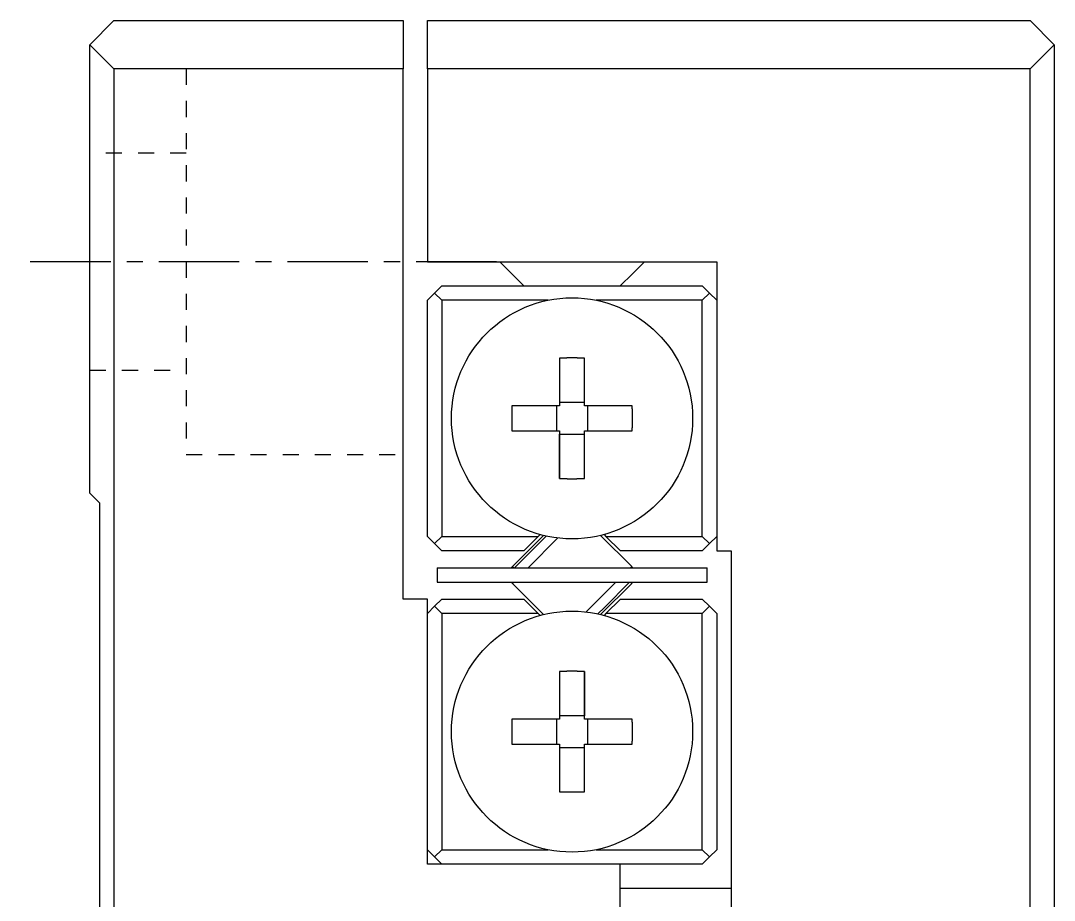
# Model space of a CAD drawing. Extents: x 565 to 917, y 86 to 335.
# Drawn here: x 569.46 to 585.53, y 298.81 to 312.49 of the extents above; entities that cross this region are included whole.
import ezdxf

# ---------------------------------------------------------------- set-up
doc = ezdxf.new("R2010")
doc.units = 0
doc.linetypes.add('CENTER', pattern=[2, 1.25, -0.25, 0.25, -0.25])
doc.linetypes.add('DOT', pattern=[0.5, 0.25, -0.25])
doc.layers.get('0').update_dxf_attribs({"linetype": 'CONTINUOUS'})

msp = doc.modelspace()

# ---------------------------------------------------------------- linework, layer by layer
at = {"color": 7, "linetype": 'CONTINUOUS'}
for p, q in [((570.5321229282356, 312.1195322948938), (570.9071229282356, 312.4945322948938)), ((570.9071229282356, 312.4945322948938), (575.4071229282356, 312.4945322948938)), ((575.4071229282356, 312.4945322948938), (575.4071229282356, 311.7445322948938)), ((575.7821229282353, 312.4945322948938), (585.1571229282353, 312.4945322948938)), ((575.7821229282353, 311.7445322948938), (575.7821229282353, 312.4945322948938)), ((585.5321229282353, 312.1195322948938), (585.1571229282353, 312.4945322948938)), ((570.9071229282356, 311.7445322948938), (570.5321229282356, 312.1195322948938)), ((570.5321229282356, 305.1445322948936), (570.5321229282356, 312.1195322948938)), ((585.1571229282353, 311.7445322948938), (585.5321229282353, 312.1195322948938)), ((585.5321229282353, 312.1195322948938), (585.5321229282353, 267.8695322948938)), ((570.9071229282356, 311.7445322948938), (570.9071229282356, 268.2445322948938)), ((575.4071229282356, 311.7445322948938), (570.9071229282356, 311.7445322948938)), ((575.4071229282356, 303.4945322948938), (575.4071229282356, 311.7445322948938)), ((585.1571229282353, 311.7445322948938), (575.7821229282353, 311.7445322948938)), ((575.7821229282353, 311.7445322948938), (575.7821229282353, 308.7445322948938)), ((585.1571229282353, 268.2445322948938), (585.1571229282353, 311.7445322948938)), ((575.7821229282353, 308.7445322948938), (580.2821229282356, 308.7445322948938)), ((576.9071229282356, 308.7445322948938), (577.0946229282356, 308.5570322948938)), ((578.9696229282355, 308.5570322948938), (579.1571229282356, 308.7445322948938)), ((580.2821229282356, 308.7445322948938), (580.2821229282356, 304.2445322948938)), ((577.0946229282356, 308.5570322948938), (577.2821229282356, 308.3695322948938)), ((578.7821229282354, 308.3695322948938), (578.9696229282355, 308.5570322948938)), ((576.0071229282356, 308.3695322948938), (575.8946229282355, 308.2570322948938)), ((576.0071229282356, 308.3695322948938), (580.0571229282353, 308.3695322948938)), ((580.1696229282356, 308.2570322948938), (580.0571229282353, 308.3695322948938)), ((575.7821229282353, 308.1445322948936), (575.8946229282355, 308.2570322948938)), ((575.8946229282355, 308.2570322948938), (576.0071229282356, 308.1445322948936)), ((580.0571229282353, 308.1445322948936), (580.1696229282356, 308.2570322948938)), ((580.1696229282356, 308.2570322948938), (580.2821229282356, 308.1445322948936)), ((575.7821229282353, 304.4695322948936), (575.7821229282353, 308.1445322948936)), ((576.0071229282356, 308.1445322948936), (576.0071229282356, 304.4695322948936)), ((577.6590029282356, 308.1445322948936), (576.0071229282356, 308.1445322948936)), ((580.0571229282353, 308.1445322948936), (578.4052429282355, 308.1445322948936)), ((580.0571229282353, 304.4695322948936), (580.0571229282353, 308.1445322948936)), ((577.8371229282354, 307.2432072948938), (577.8371229282354, 306.5513532948936)), ((577.8371229282354, 307.2432072948938), (577.8371229282354, 306.5020322948938)), ((578.2271229282356, 306.5020322948938), (578.2271229282356, 307.2432072948938)), ((578.2271229282356, 306.5513532948936), (577.8371229282354, 306.5513532948936)), ((577.8371229282354, 306.5513532948936), (577.8371229282354, 306.5020322948938)), ((577.8371229282354, 306.5020322948938), (577.0959479282355, 306.5020322948938)), ((577.7878019282354, 306.5020322948938), (577.7878019282354, 306.1120322948938)), ((578.9682979282356, 306.5020322948938), (578.2271229282356, 306.5020322948938)), ((578.2764439282356, 306.1120322948938), (578.2764439282356, 306.5020322948938)), ((577.0959479282355, 306.1120322948938), (577.8371229282354, 306.1120322948938)), ((577.8371229282354, 306.1120322948938), (577.8371229282354, 306.0627112948937)), ((577.8371229282354, 306.1120322948938), (577.8371229282354, 305.3708572948938)), ((578.2271229282356, 306.1120322948938), (578.9682979282356, 306.1120322948938)), ((578.2271229282356, 305.3708572948938), (578.2271229282356, 306.1120322948938)), ((577.8371229282354, 306.0627112948937), (578.2271229282356, 306.0627112948937)), ((577.8371229282354, 305.3708572948938), (577.8371229282354, 306.0627112948937)), ((570.5321229282356, 305.1445322948936), (570.6821229282353, 304.9945322948938)), ((570.6821229282353, 304.9945322948938), (570.6821229282353, 274.9945322948938)), ((575.8946229282355, 304.3570322948938), (575.7821229282353, 304.4695322948936)), ((576.0071229282356, 304.4695322948936), (575.8946229282355, 304.3570322948938)), ((576.0071229282356, 304.4695322948936), (577.5051719282357, 304.4695322948936)), ((577.5874539282356, 304.4855232948938), (577.1040449282357, 304.0021152948936)), ((577.1369959282353, 303.9820322948938), (577.6305119282356, 304.4755482948936)), ((577.2801719282356, 304.2445322948938), (577.5051719282357, 304.4695322948936)), ((577.5051719282357, 304.4695322948936), (577.5348229282355, 304.4991832948937)), ((578.9602009282356, 304.0021152948936), (578.4767919282353, 304.4855232948938)), ((578.5294229282356, 304.4991832948937), (578.5590739282356, 304.4695322948936)), ((578.5590739282356, 304.4695322948936), (578.7840739282357, 304.2445322948938)), ((578.5590739282356, 304.4695322948936), (580.0571229282353, 304.4695322948936)), ((580.1696229282356, 304.3570322948938), (580.0571229282353, 304.4695322948936)), ((580.2821229282356, 304.4695322948936), (580.1696229282356, 304.3570322948938)), ((575.8946229282355, 304.3570322948938), (576.0071229282356, 304.2445322948938)), ((580.0571229282353, 304.2445322948938), (580.1696229282356, 304.3570322948938)), ((577.2801719282356, 304.2445322948938), (576.0071229282356, 304.2445322948938)), ((580.0571229282353, 304.2445322948938), (578.7840739282357, 304.2445322948938)), ((580.2821229282356, 304.2445322948938), (580.5071229282356, 304.2445322948938)), ((580.5071229282356, 304.2445322948938), (580.5071229282356, 275.7445322948938)), ((575.9321229282353, 303.9820322948938), (580.1321229282356, 303.9820322948938)), ((575.9321229282353, 303.9820322948938), (575.9321229282353, 303.7570322948937)), ((580.1321229282356, 303.7570322948937), (580.1321229282356, 303.9820322948938)), ((575.9321229282353, 303.7570322948937), (580.1321229282356, 303.7570322948937)), ((577.1040449282357, 303.7369492948938), (577.5874539282356, 303.2535412948938)), ((578.4767919282353, 303.2535412948938), (578.9602009282356, 303.7369492948938)), ((578.9272499282356, 303.7570322948937), (578.5359369282356, 303.3657182948938)), ((575.7821229282353, 303.4945322948938), (575.4071229282356, 303.4945322948938)), ((575.7821229282353, 299.3695322948937), (575.7821229282353, 303.4945322948938)), ((575.7821229282353, 303.2695322948936), (575.8946229282355, 303.3820322948938)), ((576.0071229282356, 303.4945322948938), (575.8946229282355, 303.3820322948938)), ((575.8946229282355, 303.3820322948938), (576.0071229282356, 303.2695322948936)), ((576.0071229282356, 303.4945322948938), (577.2801719282356, 303.4945322948938)), ((577.5051719282357, 303.2695322948936), (577.2801719282356, 303.4945322948938)), ((578.5359369282356, 303.3657182948938), (578.4337339282354, 303.2635162948938)), ((578.7840739282357, 303.4945322948938), (578.5590739282356, 303.2695322948936)), ((578.7840739282357, 303.4945322948938), (580.0571229282353, 303.4945322948938)), ((580.1696229282356, 303.3820322948938), (580.0571229282353, 303.4945322948938)), ((580.0571229282353, 303.2695322948936), (580.1696229282356, 303.3820322948938)), ((580.1696229282356, 303.3820322948938), (580.2821229282356, 303.2695322948936)), ((577.5051719282357, 303.2695322948936), (576.0071229282356, 303.2695322948936)), ((576.0071229282356, 303.2695322948936), (576.0071229282356, 299.5945322948936)), ((577.5348229282355, 303.2398812948936), (577.5051719282357, 303.2695322948936)), ((578.5590739282356, 303.2695322948936), (578.5294229282356, 303.2398812948936)), ((580.0571229282353, 303.2695322948936), (578.5590739282356, 303.2695322948936)), ((580.0571229282353, 299.5945322948936), (580.0571229282353, 303.2695322948936)), ((580.2821229282356, 303.2695322948936), (580.2821229282356, 299.5945322948936)), ((577.8371229282354, 302.3682072948937), (577.8371229282354, 301.6270322948938)), ((578.2271229282356, 302.3682072948937), (578.2271229282356, 301.6763532948936)), ((578.2271229282356, 301.6270322948938), (578.2271229282356, 302.3682072948937)), ((577.8371229282354, 301.6270322948938), (577.0959479282355, 301.6270322948938)), ((577.7878019282354, 301.6270322948938), (577.7878019282354, 301.2370322948938)), ((578.2271229282356, 301.6763532948936), (577.8371229282354, 301.6763532948936)), ((578.2271229282356, 301.6270322948938), (578.2271229282356, 301.6763532948936)), ((578.9682979282356, 301.6270322948938), (578.2271229282356, 301.6270322948938)), ((578.2764439282356, 301.2370322948938), (578.2764439282356, 301.6270322948938)), ((577.0959479282355, 301.2370322948938), (577.8371229282354, 301.2370322948938)), ((577.8371229282354, 301.2370322948938), (577.8371229282354, 300.4958572948938)), ((577.8371229282354, 301.1877112948937), (578.2271229282356, 301.1877112948937)), ((578.2271229282356, 301.2370322948938), (578.9682979282356, 301.2370322948938)), ((578.2271229282356, 301.1877112948937), (578.2271229282356, 301.2370322948938)), ((578.2271229282356, 300.4958572948938), (578.2271229282356, 301.2370322948938)), ((578.2271229282356, 300.4958572948938), (578.2271229282356, 301.1877112948937)), ((575.8946229282355, 299.4820322948938), (575.7821229282353, 299.5945322948936)), ((576.0071229282356, 299.5945322948936), (575.8946229282355, 299.4820322948938)), ((575.8946229282355, 299.4820322948938), (576.0071229282356, 299.3695322948937)), ((576.0071229282356, 299.5945322948936), (577.6590029282356, 299.5945322948936)), ((578.4052429282355, 299.5945322948936), (580.0571229282353, 299.5945322948936)), ((580.1696229282356, 299.4820322948938), (580.0571229282353, 299.5945322948936)), ((580.0571229282353, 299.3695322948937), (580.1696229282356, 299.4820322948938)), ((580.2821229282356, 299.5945322948936), (580.1696229282356, 299.4820322948938)), ((578.7821229282354, 299.3695322948937), (575.7821229282353, 299.3695322948937)), ((578.7821229282354, 294.4945322948938), (578.7821229282354, 299.3695322948937)), ((580.0571229282353, 299.3695322948937), (578.7821229282354, 299.3695322948937)), ((578.7821229282354, 298.9945322948938), (580.5071229282356, 298.9945322948938))]:
    msp.add_line(p, q, dxfattribs=at)
at = {"color": 3, "linetype": 'DOT'}
for p, q in [((572.0321229282355, 311.7445322948938), (572.0321229282355, 305.7445322948938)), ((572.0321229282355, 310.4320322948938), (570.5321229282356, 310.4320322948938)), ((570.5321229282356, 307.0570322948938), (572.0321229282355, 307.0570322948938)), ((572.0321229282355, 305.7445322948938), (575.4071229282356, 305.7445322948938))]:
    msp.add_line(p, q, dxfattribs=at)
at = {"color": 1, "linetype": 'CENTER'}
msp.add_line((576.8571229282356, 308.7445322948938), (569.4571229282355, 308.7445322948938), dxfattribs=at)
at = {"color": 3, "linetype": 'CONTINUOUS'}
for p, q in [((577.8120839282356, 304.4449882948936), (577.3491279282356, 303.9820322948938)), ((577.1040449282357, 304.0021152948936), (577.1241279282357, 303.9820322948938)), ((578.9401179282356, 303.9820322948938), (578.9602009282356, 304.0021152948936)), ((577.1241279282357, 303.7570322948937), (577.1040449282357, 303.7369492948938)), ((578.4298709282356, 303.4717842948936), (578.7151179282354, 303.7570322948937)), ((578.9602009282356, 303.7369492948938), (578.9401179282356, 303.7570322948937)), ((578.2521619282356, 303.2940762948937), (578.4298709282356, 303.4717842948936))]:
    msp.add_line(p, q, dxfattribs=at)
at = {"color": 7, "linetype": 'CONTINUOUS'}
for points in [[(578.2269999999997, 307.243, 0), (578.224, 307.243, 0), (578.221, 307.243, 0), (578.2180000000002, 307.243, 0), (578.215, 307.244, 0), (578.2119999999999, 307.244, 0), (578.2090000000001, 307.244, 0), (578.206, 307.244, 0), (578.2029999999997, 307.244, 0), (578.2, 307.244, 0), (578.197, 307.244, 0), (578.1939999999998, 307.244, 0), (578.191, 307.244, 0), (578.188, 307.244, 0), (578.185, 307.244, 0), (578.181, 307.244, 0), (578.178, 307.244, 0), (578.175, 307.244, 0), (578.1719999999998, 307.2449999999999, 0), (578.169, 307.2449999999999, 0), (578.166, 307.2449999999999, 0), (578.1629999999998, 307.2449999999999, 0), (578.16, 307.2449999999999, 0), (578.1569999999998, 307.2449999999999, 0), (578.1539999999998, 307.2449999999999, 0), (578.151, 307.2449999999999, 0), (578.148, 307.2449999999999, 0), (578.1449999999998, 307.2449999999999, 0), (578.142, 307.2449999999999, 0), (578.139, 307.2449999999999, 0), (578.1359999999999, 307.2449999999999, 0), (578.133, 307.2449999999999, 0), (578.1299999999998, 307.2449999999999, 0), (578.127, 307.2449999999999, 0), (578.124, 307.2449999999999, 0), (578.1209999999998, 307.2449999999999, 0), (578.1169999999998, 307.2449999999999, 0), (578.114, 307.2459999999999, 0), (578.1109999999999, 307.2459999999999, 0), (578.1080000000001, 307.2459999999999, 0), (578.105, 307.2459999999999, 0), (578.1019999999997, 307.2459999999999, 0), (578.099, 307.2459999999999, 0), (578.096, 307.2459999999999, 0), (578.0929999999998, 307.2459999999999, 0), (578.09, 307.2459999999999, 0), (578.087, 307.2459999999999, 0), (578.084, 307.2459999999999, 0), (578.081, 307.2459999999999, 0), (578.078, 307.2459999999999, 0), (578.0750000000002, 307.2459999999999, 0), (578.072, 307.2459999999999, 0), (578.0689999999998, 307.2459999999999, 0), (578.066, 307.2459999999999, 0), (578.063, 307.2459999999999, 0), (578.06, 307.2459999999999, 0), (578.0569999999999, 307.2459999999999, 0), (578.0529999999998, 307.2459999999999, 0), (578.05, 307.2459999999999, 0), (578.047, 307.2459999999999, 0), (578.0439999999998, 307.2459999999999, 0), (578.041, 307.2459999999999, 0), (578.038, 307.2459999999999, 0), (578.0349999999999, 307.2459999999999, 0), (578.0319999999997, 307.2459999999999, 0), (578.0289999999999, 307.2459999999999, 0), (578.026, 307.2459999999999, 0), (578.023, 307.2459999999999, 0), (578.0199999999998, 307.2459999999999, 0), (578.017, 307.2459999999999, 0), (578.014, 307.2459999999999, 0), (578.0109999999999, 307.2459999999999, 0), (578.008, 307.2459999999999, 0), (578.005, 307.2459999999999, 0), (578.002, 307.2459999999999, 0), (577.999, 307.2459999999999, 0), (577.9959999999999, 307.2459999999999, 0), (577.9919999999998, 307.2459999999999, 0), (577.989, 307.2459999999999, 0), (577.986, 307.2459999999999, 0), (577.983, 307.2459999999999, 0), (577.98, 307.2459999999999, 0), (577.977, 307.2459999999999, 0), (577.9740000000002, 307.2459999999999, 0), (577.971, 307.2459999999999, 0), (577.9679999999998, 307.2459999999999, 0), (577.965, 307.2459999999999, 0), (577.962, 307.2459999999999, 0), (577.959, 307.2459999999999, 0), (577.956, 307.2459999999999, 0), (577.953, 307.2459999999999, 0), (577.95, 307.2459999999999, 0), (577.9469999999998, 307.2449999999999, 0), (577.944, 307.2449999999999, 0), (577.941, 307.2449999999999, 0), (577.9379999999998, 307.2449999999999, 0), (577.935, 307.2449999999999, 0), (577.932, 307.2449999999999, 0), (577.9279999999999, 307.2449999999999, 0), (577.925, 307.2449999999999, 0), (577.922, 307.2449999999999, 0), (577.9189999999998, 307.2449999999999, 0), (577.916, 307.2449999999999, 0), (577.913, 307.2449999999999, 0), (577.9099999999999, 307.2449999999999, 0), (577.9069999999998, 307.2449999999999, 0), (577.904, 307.2449999999999, 0), (577.901, 307.2449999999999, 0), (577.898, 307.2449999999999, 0), (577.895, 307.2449999999999, 0), (577.892, 307.2449999999999, 0), (577.889, 307.244, 0), (577.8859999999999, 307.244, 0), (577.883, 307.244, 0), (577.88, 307.244, 0), (577.877, 307.244, 0), (577.8739999999998, 307.244, 0), (577.871, 307.244, 0), (577.868, 307.244, 0), (577.8649999999998, 307.244, 0), (577.8609999999998, 307.244, 0), (577.858, 307.244, 0), (577.855, 307.244, 0), (577.8519999999997, 307.244, 0), (577.849, 307.244, 0), (577.8459999999999, 307.243, 0), (577.8430000000001, 307.243, 0), (577.84, 307.243, 0), (577.8369999999998, 307.243, 0)], [(577.096, 306.502, 0), (577.096, 306.499, 0), (577.096, 306.4959999999999, 0), (577.096, 306.4929999999999, 0), (577.096, 306.49, 0), (577.096, 306.487, 0), (577.095, 306.4839999999999, 0), (577.095, 306.481, 0), (577.095, 306.478, 0), (577.095, 306.475, 0), (577.095, 306.4719999999999, 0), (577.095, 306.469, 0), (577.095, 306.4659999999999, 0), (577.095, 306.462, 0), (577.095, 306.4589999999999, 0), (577.095, 306.4559999999999, 0), (577.095, 306.4529999999999, 0), (577.095, 306.4499999999998, 0), (577.095, 306.447, 0), (577.095, 306.444, 0), (577.0940000000002, 306.4409999999999, 0), (577.0940000000002, 306.4379999999998, 0), (577.0940000000002, 306.435, 0), (577.0940000000002, 306.432, 0), (577.0940000000002, 306.4289999999999, 0), (577.0940000000002, 306.4259999999998, 0), (577.0940000000002, 306.423, 0), (577.0940000000002, 306.42, 0), (577.0940000000002, 306.4169999999999, 0), (577.0940000000002, 306.414, 0), (577.0940000000002, 306.4109999999999, 0), (577.0940000000002, 306.408, 0), (577.0940000000002, 306.4049999999999, 0), (577.0940000000002, 306.4019999999998, 0), (577.0940000000002, 306.3979999999999, 0), (577.0940000000002, 306.3949999999999, 0), (577.0940000000002, 306.3919999999999, 0), (577.0940000000002, 306.389, 0), (577.0940000000002, 306.3859999999999, 0), (577.0940000000002, 306.3829999999999, 0), (577.0940000000002, 306.38, 0), (577.0940000000002, 306.377, 0), (577.0929999999998, 306.374, 0), (577.0929999999998, 306.3709999999999, 0), (577.0929999999998, 306.368, 0), (577.0929999999998, 306.3649999999999, 0), (577.0929999999998, 306.362, 0), (577.0929999999998, 306.359, 0), (577.0929999999998, 306.3559999999998, 0), (577.0929999999998, 306.353, 0), (577.0929999999998, 306.35, 0), (577.0929999999998, 306.3469999999999, 0), (577.0929999999998, 306.3439999999999, 0), (577.0929999999998, 306.341, 0), (577.0929999999998, 306.3379999999999, 0), (577.0929999999998, 306.334, 0), (577.0929999999998, 306.3309999999999, 0), (577.0929999999998, 306.3279999999999, 0), (577.0929999999998, 306.325, 0), (577.0929999999998, 306.322, 0), (577.0929999999998, 306.319, 0), (577.0929999999998, 306.3159999999999, 0), (577.0929999999998, 306.313, 0), (577.0929999999998, 306.3099999999999, 0), (577.0929999999998, 306.307, 0), (577.0929999999998, 306.3039999999999, 0), (577.0929999999998, 306.3009999999998, 0), (577.0929999999998, 306.298, 0), (577.0929999999998, 306.295, 0), (577.0929999999998, 306.2919999999999, 0), (577.0929999999998, 306.2889999999999, 0), (577.0929999999998, 306.286, 0), (577.0929999999998, 306.283, 0), (577.0929999999998, 306.2799999999999, 0), (577.0929999999998, 306.2769999999998, 0), (577.0929999999998, 306.2729999999999, 0), (577.0929999999998, 306.2699999999999, 0), (577.0929999999998, 306.267, 0), (577.0929999999998, 306.264, 0), (577.0929999999998, 306.2609999999999, 0), (577.0929999999998, 306.258, 0), (577.0929999999998, 306.2549999999998, 0), (577.0929999999998, 306.252, 0), (577.0929999999998, 306.249, 0), (577.0929999999998, 306.2459999999999, 0), (577.0929999999998, 306.2429999999999, 0), (577.0929999999998, 306.24, 0), (577.0940000000002, 306.237, 0), (577.0940000000002, 306.2339999999999, 0), (577.0940000000002, 306.231, 0), (577.0940000000002, 306.228, 0), (577.0940000000002, 306.225, 0), (577.0940000000002, 306.2219999999999, 0), (577.0940000000002, 306.219, 0), (577.0940000000002, 306.2159999999999, 0), (577.0940000000002, 306.2129999999999, 0), (577.0940000000002, 306.2089999999999, 0), (577.0940000000002, 306.2059999999998, 0), (577.0940000000002, 306.203, 0), (577.0940000000002, 306.1999999999998, 0), (577.0940000000002, 306.197, 0), (577.0940000000002, 306.194, 0), (577.0940000000002, 306.1909999999999, 0), (577.0940000000002, 306.1879999999998, 0), (577.0940000000002, 306.185, 0), (577.0940000000002, 306.182, 0), (577.0940000000002, 306.1789999999999, 0), (577.0940000000002, 306.176, 0), (577.0940000000002, 306.173, 0), (577.095, 306.17, 0), (577.095, 306.1669999999999, 0), (577.095, 306.164, 0), (577.095, 306.1609999999999, 0), (577.095, 306.158, 0), (577.095, 306.1549999999999, 0), (577.095, 306.1519999999998, 0), (577.095, 306.149, 0), (577.095, 306.1459999999998, 0), (577.095, 306.142, 0), (577.095, 306.139, 0), (577.095, 306.1359999999999, 0), (577.095, 306.1329999999999, 0), (577.095, 306.13, 0), (577.096, 306.127, 0), (577.096, 306.124, 0), (577.096, 306.1209999999999, 0), (577.096, 306.118, 0), (577.096, 306.115, 0), (577.096, 306.112, 0)], [(578.9679999999998, 306.112, 0), (578.9679999999998, 306.115, 0), (578.9679999999998, 306.118, 0), (578.9690000000002, 306.1209999999999, 0), (578.9690000000002, 306.124, 0), (578.9690000000002, 306.127, 0), (578.9690000000002, 306.13, 0), (578.9690000000002, 306.1329999999999, 0), (578.9690000000002, 306.1359999999999, 0), (578.9690000000002, 306.139, 0), (578.9690000000002, 306.142, 0), (578.9690000000002, 306.1459999999998, 0), (578.9690000000002, 306.149, 0), (578.9690000000002, 306.1519999999998, 0), (578.9690000000002, 306.1549999999999, 0), (578.9690000000002, 306.158, 0), (578.97, 306.1609999999999, 0), (578.97, 306.164, 0), (578.97, 306.1669999999999, 0), (578.97, 306.17, 0), (578.97, 306.173, 0), (578.97, 306.176, 0), (578.97, 306.1789999999999, 0), (578.97, 306.182, 0), (578.97, 306.185, 0), (578.97, 306.1879999999998, 0), (578.97, 306.1909999999999, 0), (578.97, 306.194, 0), (578.97, 306.197, 0), (578.97, 306.1999999999998, 0), (578.97, 306.203, 0), (578.97, 306.2059999999998, 0), (578.97, 306.2089999999999, 0), (578.97, 306.2129999999999, 0), (578.97, 306.2159999999999, 0), (578.971, 306.219, 0), (578.971, 306.2219999999999, 0), (578.971, 306.225, 0), (578.971, 306.228, 0), (578.971, 306.231, 0), (578.971, 306.2339999999999, 0), (578.971, 306.237, 0), (578.971, 306.24, 0), (578.971, 306.2429999999999, 0), (578.971, 306.2459999999999, 0), (578.971, 306.249, 0), (578.971, 306.252, 0), (578.971, 306.2549999999998, 0), (578.971, 306.258, 0), (578.971, 306.2609999999999, 0), (578.971, 306.264, 0), (578.971, 306.267, 0), (578.971, 306.2699999999999, 0), (578.971, 306.2729999999999, 0), (578.971, 306.2769999999998, 0), (578.971, 306.2799999999999, 0), (578.971, 306.283, 0), (578.971, 306.286, 0), (578.971, 306.2889999999999, 0), (578.971, 306.2919999999999, 0), (578.971, 306.295, 0), (578.971, 306.298, 0), (578.971, 306.3009999999998, 0), (578.971, 306.3039999999999, 0), (578.971, 306.307, 0), (578.971, 306.3099999999999, 0), (578.971, 306.313, 0), (578.971, 306.3159999999999, 0), (578.971, 306.319, 0), (578.971, 306.322, 0), (578.971, 306.325, 0), (578.971, 306.3279999999999, 0), (578.971, 306.3309999999999, 0), (578.971, 306.334, 0), (578.971, 306.3379999999999, 0), (578.971, 306.341, 0), (578.971, 306.3439999999999, 0), (578.971, 306.3469999999999, 0), (578.971, 306.35, 0), (578.971, 306.353, 0), (578.971, 306.3559999999998, 0), (578.971, 306.359, 0), (578.971, 306.362, 0), (578.971, 306.3649999999999, 0), (578.971, 306.368, 0), (578.971, 306.3709999999999, 0), (578.971, 306.374, 0), (578.971, 306.377, 0), (578.971, 306.38, 0), (578.971, 306.3829999999999, 0), (578.971, 306.3859999999999, 0), (578.971, 306.389, 0), (578.971, 306.3919999999999, 0), (578.971, 306.3949999999999, 0), (578.97, 306.3979999999999, 0), (578.97, 306.4019999999998, 0), (578.97, 306.4049999999999, 0), (578.97, 306.408, 0), (578.97, 306.4109999999999, 0), (578.97, 306.414, 0), (578.97, 306.4169999999999, 0), (578.97, 306.42, 0), (578.97, 306.423, 0), (578.97, 306.4259999999998, 0), (578.97, 306.4289999999999, 0), (578.97, 306.432, 0), (578.97, 306.435, 0), (578.97, 306.4379999999998, 0), (578.97, 306.4409999999999, 0), (578.97, 306.444, 0), (578.97, 306.447, 0), (578.97, 306.4499999999998, 0), (578.97, 306.4529999999999, 0), (578.9690000000002, 306.4559999999999, 0), (578.9690000000002, 306.4589999999999, 0), (578.9690000000002, 306.462, 0), (578.9690000000002, 306.4659999999999, 0), (578.9690000000002, 306.469, 0), (578.9690000000002, 306.4719999999999, 0), (578.9690000000002, 306.475, 0), (578.9690000000002, 306.478, 0), (578.9690000000002, 306.481, 0), (578.9690000000002, 306.4839999999999, 0), (578.9690000000002, 306.487, 0), (578.9690000000002, 306.49, 0), (578.9690000000002, 306.4929999999999, 0), (578.9679999999998, 306.4959999999999, 0), (578.9679999999998, 306.499, 0), (578.9679999999998, 306.502, 0)], [(577.8369999999998, 305.3709999999999, 0), (577.84, 305.3709999999999, 0), (577.8430000000001, 305.3709999999999, 0), (577.8459999999999, 305.3709999999999, 0), (577.849, 305.3709999999999, 0), (577.8519999999997, 305.37, 0), (577.855, 305.37, 0), (577.858, 305.37, 0), (577.8609999999998, 305.37, 0), (577.8649999999998, 305.37, 0), (577.868, 305.37, 0), (577.871, 305.37, 0), (577.8739999999998, 305.37, 0), (577.877, 305.37, 0), (577.88, 305.37, 0), (577.883, 305.37, 0), (577.8859999999999, 305.37, 0), (577.889, 305.37, 0), (577.892, 305.37, 0), (577.895, 305.369, 0), (577.898, 305.369, 0), (577.901, 305.369, 0), (577.904, 305.369, 0), (577.9069999999998, 305.369, 0), (577.9099999999999, 305.369, 0), (577.913, 305.369, 0), (577.916, 305.369, 0), (577.9189999999998, 305.369, 0), (577.922, 305.369, 0), (577.925, 305.369, 0), (577.9279999999999, 305.369, 0), (577.932, 305.369, 0), (577.935, 305.369, 0), (577.9379999999998, 305.369, 0), (577.941, 305.369, 0), (577.944, 305.369, 0), (577.9469999999998, 305.369, 0), (577.95, 305.369, 0), (577.953, 305.369, 0), (577.956, 305.3679999999999, 0), (577.959, 305.3679999999999, 0), (577.962, 305.3679999999999, 0), (577.965, 305.3679999999999, 0), (577.9679999999998, 305.3679999999999, 0), (577.971, 305.3679999999999, 0), (577.9740000000002, 305.3679999999999, 0), (577.977, 305.3679999999999, 0), (577.98, 305.3679999999999, 0), (577.983, 305.3679999999999, 0), (577.986, 305.3679999999999, 0), (577.989, 305.3679999999999, 0), (577.9919999999998, 305.3679999999999, 0), (577.9959999999999, 305.3679999999999, 0), (577.999, 305.3679999999999, 0), (578.002, 305.3679999999999, 0), (578.005, 305.3679999999999, 0), (578.008, 305.3679999999999, 0), (578.0109999999999, 305.3679999999999, 0), (578.014, 305.3679999999999, 0), (578.017, 305.3679999999999, 0), (578.0199999999998, 305.3679999999999, 0), (578.023, 305.3679999999999, 0), (578.026, 305.3679999999999, 0), (578.0289999999999, 305.3679999999999, 0), (578.0319999999997, 305.3679999999999, 0), (578.0349999999999, 305.3679999999999, 0), (578.038, 305.3679999999999, 0), (578.041, 305.3679999999999, 0), (578.0439999999998, 305.3679999999999, 0), (578.047, 305.3679999999999, 0), (578.05, 305.3679999999999, 0), (578.0529999999998, 305.3679999999999, 0), (578.0569999999999, 305.3679999999999, 0), (578.06, 305.3679999999999, 0), (578.063, 305.3679999999999, 0), (578.066, 305.3679999999999, 0), (578.0689999999998, 305.3679999999999, 0), (578.072, 305.3679999999999, 0), (578.0750000000002, 305.3679999999999, 0), (578.078, 305.3679999999999, 0), (578.081, 305.3679999999999, 0), (578.084, 305.3679999999999, 0), (578.087, 305.3679999999999, 0), (578.09, 305.3679999999999, 0), (578.0929999999998, 305.3679999999999, 0), (578.096, 305.3679999999999, 0), (578.099, 305.3679999999999, 0), (578.1019999999997, 305.3679999999999, 0), (578.105, 305.3679999999999, 0), (578.1080000000001, 305.3679999999999, 0), (578.1109999999999, 305.369, 0), (578.114, 305.369, 0), (578.1169999999998, 305.369, 0), (578.1209999999998, 305.369, 0), (578.124, 305.369, 0), (578.127, 305.369, 0), (578.1299999999998, 305.369, 0), (578.133, 305.369, 0), (578.1359999999999, 305.369, 0), (578.139, 305.369, 0), (578.142, 305.369, 0), (578.1449999999998, 305.369, 0), (578.148, 305.369, 0), (578.151, 305.369, 0), (578.1539999999998, 305.369, 0), (578.1569999999998, 305.369, 0), (578.16, 305.369, 0), (578.1629999999998, 305.369, 0), (578.166, 305.369, 0), (578.169, 305.369, 0), (578.1719999999998, 305.37, 0), (578.175, 305.37, 0), (578.178, 305.37, 0), (578.181, 305.37, 0), (578.185, 305.37, 0), (578.188, 305.37, 0), (578.191, 305.37, 0), (578.1939999999998, 305.37, 0), (578.197, 305.37, 0), (578.2, 305.37, 0), (578.2029999999997, 305.37, 0), (578.206, 305.37, 0), (578.2090000000001, 305.37, 0), (578.2119999999999, 305.37, 0), (578.215, 305.3709999999999, 0), (578.2180000000002, 305.3709999999999, 0), (578.221, 305.3709999999999, 0), (578.224, 305.3709999999999, 0), (578.2269999999997, 305.3709999999999, 0)], [(578.2269999999997, 302.368, 0), (578.224, 302.368, 0), (578.221, 302.368, 0), (578.2180000000002, 302.368, 0), (578.215, 302.3690000000001, 0), (578.2119999999999, 302.3690000000001, 0), (578.2090000000001, 302.3690000000001, 0), (578.206, 302.3690000000001, 0), (578.2029999999997, 302.3690000000001, 0), (578.2, 302.3690000000001, 0), (578.197, 302.3690000000001, 0), (578.1939999999998, 302.3690000000001, 0), (578.191, 302.3690000000001, 0), (578.188, 302.3690000000001, 0), (578.185, 302.3690000000001, 0), (578.181, 302.3690000000001, 0), (578.178, 302.3690000000001, 0), (578.175, 302.3690000000001, 0), (578.1719999999998, 302.37, 0), (578.169, 302.37, 0), (578.166, 302.37, 0), (578.1629999999998, 302.37, 0), (578.16, 302.37, 0), (578.1569999999998, 302.37, 0), (578.1539999999998, 302.37, 0), (578.151, 302.37, 0), (578.148, 302.37, 0), (578.1449999999998, 302.37, 0), (578.142, 302.37, 0), (578.139, 302.37, 0), (578.1359999999999, 302.37, 0), (578.133, 302.37, 0), (578.1299999999998, 302.37, 0), (578.127, 302.37, 0), (578.124, 302.37, 0), (578.1209999999998, 302.37, 0), (578.1169999999998, 302.37, 0), (578.114, 302.3709999999999, 0), (578.1109999999999, 302.3709999999999, 0), (578.1080000000001, 302.3709999999999, 0), (578.105, 302.3709999999999, 0), (578.1019999999997, 302.3709999999999, 0), (578.099, 302.3709999999999, 0), (578.096, 302.3709999999999, 0), (578.0929999999998, 302.3709999999999, 0), (578.09, 302.3709999999999, 0), (578.087, 302.3709999999999, 0), (578.084, 302.3709999999999, 0), (578.081, 302.3709999999999, 0), (578.078, 302.3709999999999, 0), (578.0750000000002, 302.3709999999999, 0), (578.072, 302.3709999999999, 0), (578.0689999999998, 302.3709999999999, 0), (578.066, 302.3709999999999, 0), (578.063, 302.3709999999999, 0), (578.06, 302.3709999999999, 0), (578.0569999999999, 302.3709999999999, 0), (578.0529999999998, 302.3709999999999, 0), (578.05, 302.3709999999999, 0), (578.047, 302.3709999999999, 0), (578.0439999999998, 302.3709999999999, 0), (578.041, 302.3709999999999, 0), (578.038, 302.3709999999999, 0), (578.0349999999999, 302.3709999999999, 0), (578.0319999999997, 302.3709999999999, 0), (578.0289999999999, 302.3709999999999, 0), (578.026, 302.3709999999999, 0), (578.023, 302.3709999999999, 0), (578.0199999999998, 302.3709999999999, 0), (578.017, 302.3709999999999, 0), (578.014, 302.3709999999999, 0), (578.0109999999999, 302.3709999999999, 0), (578.008, 302.3709999999999, 0), (578.005, 302.3709999999999, 0), (578.002, 302.3709999999999, 0), (577.999, 302.3709999999999, 0), (577.9959999999999, 302.3709999999999, 0), (577.9919999999998, 302.3709999999999, 0), (577.989, 302.3709999999999, 0), (577.986, 302.3709999999999, 0), (577.983, 302.3709999999999, 0), (577.98, 302.3709999999999, 0), (577.977, 302.3709999999999, 0), (577.9740000000002, 302.3709999999999, 0), (577.971, 302.3709999999999, 0), (577.9679999999998, 302.3709999999999, 0), (577.965, 302.3709999999999, 0), (577.962, 302.3709999999999, 0), (577.959, 302.3709999999999, 0), (577.956, 302.3709999999999, 0), (577.953, 302.3709999999999, 0), (577.95, 302.3709999999999, 0), (577.9469999999998, 302.37, 0), (577.944, 302.37, 0), (577.941, 302.37, 0), (577.9379999999998, 302.37, 0), (577.935, 302.37, 0), (577.932, 302.37, 0), (577.9279999999999, 302.37, 0), (577.925, 302.37, 0), (577.922, 302.37, 0), (577.9189999999998, 302.37, 0), (577.916, 302.37, 0), (577.913, 302.37, 0), (577.9099999999999, 302.37, 0), (577.9069999999998, 302.37, 0), (577.904, 302.37, 0), (577.901, 302.37, 0), (577.898, 302.37, 0), (577.895, 302.37, 0), (577.892, 302.37, 0), (577.889, 302.3690000000001, 0), (577.8859999999999, 302.3690000000001, 0), (577.883, 302.3690000000001, 0), (577.88, 302.3690000000001, 0), (577.877, 302.3690000000001, 0), (577.8739999999998, 302.3690000000001, 0), (577.871, 302.3690000000001, 0), (577.868, 302.3690000000001, 0), (577.8649999999998, 302.3690000000001, 0), (577.8609999999998, 302.3690000000001, 0), (577.858, 302.3690000000001, 0), (577.855, 302.3690000000001, 0), (577.8519999999997, 302.3690000000001, 0), (577.849, 302.3690000000001, 0), (577.8459999999999, 302.368, 0), (577.8430000000001, 302.368, 0), (577.84, 302.368, 0), (577.8369999999998, 302.368, 0)], [(577.096, 301.627, 0), (577.096, 301.624, 0), (577.096, 301.621, 0), (577.096, 301.6179999999998, 0), (577.096, 301.615, 0), (577.096, 301.612, 0), (577.095, 301.6089999999999, 0), (577.095, 301.6059999999999, 0), (577.095, 301.603, 0), (577.095, 301.6, 0), (577.095, 301.5969999999999, 0), (577.095, 301.594, 0), (577.095, 301.591, 0), (577.095, 301.587, 0), (577.095, 301.584, 0), (577.095, 301.5809999999999, 0), (577.095, 301.5779999999999, 0), (577.095, 301.575, 0), (577.095, 301.5719999999999, 0), (577.095, 301.569, 0), (577.0940000000002, 301.566, 0), (577.0940000000002, 301.5629999999998, 0), (577.0940000000002, 301.56, 0), (577.0940000000002, 301.557, 0), (577.0940000000002, 301.5539999999999, 0), (577.0940000000002, 301.5509999999999, 0), (577.0940000000002, 301.548, 0), (577.0940000000002, 301.545, 0), (577.0940000000002, 301.5419999999999, 0), (577.0940000000002, 301.539, 0), (577.0940000000002, 301.536, 0), (577.0940000000002, 301.533, 0), (577.0940000000002, 301.5299999999999, 0), (577.0940000000002, 301.527, 0), (577.0940000000002, 301.5229999999998, 0), (577.0940000000002, 301.52, 0), (577.0940000000002, 301.5169999999999, 0), (577.0940000000002, 301.514, 0), (577.0940000000002, 301.5109999999999, 0), (577.0940000000002, 301.5079999999999, 0), (577.0940000000002, 301.505, 0), (577.0940000000002, 301.502, 0), (577.0929999999998, 301.499, 0), (577.0929999999998, 301.4959999999999, 0), (577.0929999999998, 301.493, 0), (577.0929999999998, 301.49, 0), (577.0929999999998, 301.487, 0), (577.0929999999998, 301.4839999999999, 0), (577.0929999999998, 301.481, 0), (577.0929999999998, 301.478, 0), (577.0929999999998, 301.475, 0), (577.0929999999998, 301.472, 0), (577.0929999999998, 301.4689999999998, 0), (577.0929999999998, 301.466, 0), (577.0929999999998, 301.4629999999999, 0), (577.0929999999998, 301.459, 0), (577.0929999999998, 301.4559999999999, 0), (577.0929999999998, 301.4529999999999, 0), (577.0929999999998, 301.4499999999998, 0), (577.0929999999998, 301.447, 0), (577.0929999999998, 301.444, 0), (577.0929999999998, 301.4409999999999, 0), (577.0929999999998, 301.438, 0), (577.0929999999998, 301.435, 0), (577.0929999999998, 301.432, 0), (577.0929999999998, 301.4289999999999, 0), (577.0929999999998, 301.426, 0), (577.0929999999998, 301.4229999999999, 0), (577.0929999999998, 301.42, 0), (577.0929999999998, 301.417, 0), (577.0929999999998, 301.4139999999998, 0), (577.0929999999998, 301.411, 0), (577.0929999999998, 301.408, 0), (577.0929999999998, 301.4049999999999, 0), (577.0929999999998, 301.4019999999998, 0), (577.0929999999998, 301.3979999999999, 0), (577.0929999999998, 301.3949999999999, 0), (577.0929999999998, 301.392, 0), (577.0929999999998, 301.3889999999999, 0), (577.0929999999998, 301.3859999999999, 0), (577.0929999999998, 301.383, 0), (577.0929999999998, 301.3799999999998, 0), (577.0929999999998, 301.377, 0), (577.0929999999998, 301.374, 0), (577.0929999999998, 301.3709999999999, 0), (577.0929999999998, 301.3679999999999, 0), (577.0929999999998, 301.365, 0), (577.0940000000002, 301.362, 0), (577.0940000000002, 301.3589999999999, 0), (577.0940000000002, 301.356, 0), (577.0940000000002, 301.353, 0), (577.0940000000002, 301.35, 0), (577.0940000000002, 301.3469999999999, 0), (577.0940000000002, 301.344, 0), (577.0940000000002, 301.341, 0), (577.0940000000002, 301.3379999999999, 0), (577.0940000000002, 301.3339999999999, 0), (577.0940000000002, 301.3309999999999, 0), (577.0940000000002, 301.3279999999999, 0), (577.0940000000002, 301.3249999999998, 0), (577.0940000000002, 301.322, 0), (577.0940000000002, 301.319, 0), (577.0940000000002, 301.3159999999999, 0), (577.0940000000002, 301.3129999999998, 0), (577.0940000000002, 301.31, 0), (577.0940000000002, 301.307, 0), (577.0940000000002, 301.3039999999999, 0), (577.0940000000002, 301.3009999999998, 0), (577.0940000000002, 301.298, 0), (577.095, 301.295, 0), (577.095, 301.2919999999999, 0), (577.095, 301.289, 0), (577.095, 301.2859999999998, 0), (577.095, 301.283, 0), (577.095, 301.2799999999999, 0), (577.095, 301.2769999999998, 0), (577.095, 301.2739999999999, 0), (577.095, 301.2709999999998, 0), (577.095, 301.2669999999999, 0), (577.095, 301.264, 0), (577.095, 301.2609999999999, 0), (577.095, 301.2579999999999, 0), (577.095, 301.255, 0), (577.096, 301.252, 0), (577.096, 301.249, 0), (577.096, 301.2459999999999, 0), (577.096, 301.243, 0), (577.096, 301.2399999999999, 0), (577.096, 301.237, 0)], [(578.9679999999998, 301.237, 0), (578.9679999999998, 301.2399999999999, 0), (578.9679999999998, 301.243, 0), (578.9690000000002, 301.2459999999999, 0), (578.9690000000002, 301.249, 0), (578.9690000000002, 301.252, 0), (578.9690000000002, 301.255, 0), (578.9690000000002, 301.2579999999999, 0), (578.9690000000002, 301.2609999999999, 0), (578.9690000000002, 301.264, 0), (578.9690000000002, 301.2669999999999, 0), (578.9690000000002, 301.2709999999998, 0), (578.9690000000002, 301.2739999999999, 0), (578.9690000000002, 301.2769999999998, 0), (578.9690000000002, 301.2799999999999, 0), (578.9690000000002, 301.283, 0), (578.97, 301.2859999999998, 0), (578.97, 301.289, 0), (578.97, 301.2919999999999, 0), (578.97, 301.295, 0), (578.97, 301.298, 0), (578.97, 301.3009999999998, 0), (578.97, 301.3039999999999, 0), (578.97, 301.307, 0), (578.97, 301.31, 0), (578.97, 301.3129999999998, 0), (578.97, 301.3159999999999, 0), (578.97, 301.319, 0), (578.97, 301.322, 0), (578.97, 301.3249999999998, 0), (578.97, 301.3279999999999, 0), (578.97, 301.3309999999999, 0), (578.97, 301.3339999999999, 0), (578.97, 301.3379999999999, 0), (578.97, 301.341, 0), (578.971, 301.344, 0), (578.971, 301.3469999999999, 0), (578.971, 301.35, 0), (578.971, 301.353, 0), (578.971, 301.356, 0), (578.971, 301.3589999999999, 0), (578.971, 301.362, 0), (578.971, 301.365, 0), (578.971, 301.3679999999999, 0), (578.971, 301.3709999999999, 0), (578.971, 301.374, 0), (578.971, 301.377, 0), (578.971, 301.3799999999998, 0), (578.971, 301.383, 0), (578.971, 301.3859999999999, 0), (578.971, 301.3889999999999, 0), (578.971, 301.392, 0), (578.971, 301.3949999999999, 0), (578.971, 301.3979999999999, 0), (578.971, 301.4019999999998, 0), (578.971, 301.4049999999999, 0), (578.971, 301.408, 0), (578.971, 301.411, 0), (578.971, 301.4139999999998, 0), (578.971, 301.417, 0), (578.971, 301.42, 0), (578.971, 301.4229999999999, 0), (578.971, 301.426, 0), (578.971, 301.4289999999999, 0), (578.971, 301.432, 0), (578.971, 301.435, 0), (578.971, 301.438, 0), (578.971, 301.4409999999999, 0), (578.971, 301.444, 0), (578.971, 301.447, 0), (578.971, 301.4499999999998, 0), (578.971, 301.4529999999999, 0), (578.971, 301.4559999999999, 0), (578.971, 301.459, 0), (578.971, 301.4629999999999, 0), (578.971, 301.466, 0), (578.971, 301.4689999999998, 0), (578.971, 301.472, 0), (578.971, 301.475, 0), (578.971, 301.478, 0), (578.971, 301.481, 0), (578.971, 301.4839999999999, 0), (578.971, 301.487, 0), (578.971, 301.49, 0), (578.971, 301.493, 0), (578.971, 301.4959999999999, 0), (578.971, 301.499, 0), (578.971, 301.502, 0), (578.971, 301.505, 0), (578.971, 301.5079999999999, 0), (578.971, 301.5109999999999, 0), (578.971, 301.514, 0), (578.971, 301.5169999999999, 0), (578.971, 301.52, 0), (578.97, 301.5229999999998, 0), (578.97, 301.527, 0), (578.97, 301.5299999999999, 0), (578.97, 301.533, 0), (578.97, 301.536, 0), (578.97, 301.539, 0), (578.97, 301.5419999999999, 0), (578.97, 301.545, 0), (578.97, 301.548, 0), (578.97, 301.5509999999999, 0), (578.97, 301.5539999999999, 0), (578.97, 301.557, 0), (578.97, 301.56, 0), (578.97, 301.5629999999998, 0), (578.97, 301.566, 0), (578.97, 301.569, 0), (578.97, 301.5719999999999, 0), (578.97, 301.575, 0), (578.97, 301.5779999999999, 0), (578.9690000000002, 301.5809999999999, 0), (578.9690000000002, 301.584, 0), (578.9690000000002, 301.587, 0), (578.9690000000002, 301.591, 0), (578.9690000000002, 301.594, 0), (578.9690000000002, 301.5969999999999, 0), (578.9690000000002, 301.6, 0), (578.9690000000002, 301.603, 0), (578.9690000000002, 301.6059999999999, 0), (578.9690000000002, 301.6089999999999, 0), (578.9690000000002, 301.612, 0), (578.9690000000002, 301.615, 0), (578.9690000000002, 301.6179999999998, 0), (578.9679999999998, 301.621, 0), (578.9679999999998, 301.624, 0), (578.9679999999998, 301.627, 0)], [(577.8369999999998, 300.496, 0), (577.84, 300.496, 0), (577.8430000000001, 300.496, 0), (577.8459999999999, 300.496, 0), (577.849, 300.496, 0), (577.8519999999997, 300.495, 0), (577.855, 300.495, 0), (577.858, 300.495, 0), (577.8609999999998, 300.495, 0), (577.8649999999998, 300.495, 0), (577.868, 300.495, 0), (577.871, 300.495, 0), (577.8739999999998, 300.495, 0), (577.877, 300.495, 0), (577.88, 300.495, 0), (577.883, 300.495, 0), (577.8859999999999, 300.495, 0), (577.889, 300.495, 0), (577.892, 300.495, 0), (577.895, 300.494, 0), (577.898, 300.494, 0), (577.901, 300.494, 0), (577.904, 300.494, 0), (577.9069999999998, 300.494, 0), (577.9099999999999, 300.494, 0), (577.913, 300.494, 0), (577.916, 300.494, 0), (577.9189999999998, 300.494, 0), (577.922, 300.494, 0), (577.925, 300.494, 0), (577.9279999999999, 300.494, 0), (577.932, 300.494, 0), (577.935, 300.494, 0), (577.9379999999998, 300.494, 0), (577.941, 300.494, 0), (577.944, 300.494, 0), (577.9469999999998, 300.494, 0), (577.95, 300.494, 0), (577.953, 300.494, 0), (577.956, 300.4929999999998, 0), (577.959, 300.4929999999998, 0), (577.962, 300.4929999999998, 0), (577.965, 300.4929999999998, 0), (577.9679999999998, 300.4929999999998, 0), (577.971, 300.4929999999998, 0), (577.9740000000002, 300.4929999999998, 0), (577.977, 300.4929999999998, 0), (577.98, 300.4929999999998, 0), (577.983, 300.4929999999998, 0), (577.986, 300.4929999999998, 0), (577.989, 300.4929999999998, 0), (577.9919999999998, 300.4929999999998, 0), (577.9959999999999, 300.4929999999998, 0), (577.999, 300.4929999999998, 0), (578.002, 300.4929999999998, 0), (578.005, 300.4929999999998, 0), (578.008, 300.4929999999998, 0), (578.0109999999999, 300.4929999999998, 0), (578.014, 300.4929999999998, 0), (578.017, 300.4929999999998, 0), (578.0199999999998, 300.4929999999998, 0), (578.023, 300.4929999999998, 0), (578.026, 300.4929999999998, 0), (578.0289999999999, 300.4929999999998, 0), (578.0319999999997, 300.4929999999998, 0), (578.0349999999999, 300.4929999999998, 0), (578.038, 300.4929999999998, 0), (578.041, 300.4929999999998, 0), (578.0439999999998, 300.4929999999998, 0), (578.047, 300.4929999999998, 0), (578.05, 300.4929999999998, 0), (578.0529999999998, 300.4929999999998, 0), (578.0569999999999, 300.4929999999998, 0), (578.06, 300.4929999999998, 0), (578.063, 300.4929999999998, 0), (578.066, 300.4929999999998, 0), (578.0689999999998, 300.4929999999998, 0), (578.072, 300.4929999999998, 0), (578.0750000000002, 300.4929999999998, 0), (578.078, 300.4929999999998, 0), (578.081, 300.4929999999998, 0), (578.084, 300.4929999999998, 0), (578.087, 300.4929999999998, 0), (578.09, 300.4929999999998, 0), (578.0929999999998, 300.4929999999998, 0), (578.096, 300.4929999999998, 0), (578.099, 300.4929999999998, 0), (578.1019999999997, 300.4929999999998, 0), (578.105, 300.4929999999998, 0), (578.1080000000001, 300.4929999999998, 0), (578.1109999999999, 300.494, 0), (578.114, 300.494, 0), (578.1169999999998, 300.494, 0), (578.1209999999998, 300.494, 0), (578.124, 300.494, 0), (578.127, 300.494, 0), (578.1299999999998, 300.494, 0), (578.133, 300.494, 0), (578.1359999999999, 300.494, 0), (578.139, 300.494, 0), (578.142, 300.494, 0), (578.1449999999998, 300.494, 0), (578.148, 300.494, 0), (578.151, 300.494, 0), (578.1539999999998, 300.494, 0), (578.1569999999998, 300.494, 0), (578.16, 300.494, 0), (578.1629999999998, 300.494, 0), (578.166, 300.494, 0), (578.169, 300.494, 0), (578.1719999999998, 300.495, 0), (578.175, 300.495, 0), (578.178, 300.495, 0), (578.181, 300.495, 0), (578.185, 300.495, 0), (578.188, 300.495, 0), (578.191, 300.495, 0), (578.1939999999998, 300.495, 0), (578.197, 300.495, 0), (578.2, 300.495, 0), (578.2029999999997, 300.495, 0), (578.206, 300.495, 0), (578.2090000000001, 300.495, 0), (578.2119999999999, 300.495, 0), (578.215, 300.496, 0), (578.2180000000002, 300.496, 0), (578.221, 300.496, 0), (578.224, 300.496, 0), (578.2269999999997, 300.496, 0)]]:
    msp.add_polyline3d(points, dxfattribs=at)
for centre in [(578.0321229282356, 306.3070322948938), (578.0321229282356, 301.4320322948938)]:
    msp.add_circle(centre, 1.875, dxfattribs=at)
for centre, start, end in [((577.2101109282356, 303.8960492948936), 135, 145.0246960000015), ((578.8541349282357, 303.8960492948936), 34.9753039999985, 45), ((577.2101109282356, 303.8430152948937), 214.9753039999985, 225), ((578.8541349282357, 303.8430152948937), 315, 325.0246960000014)]:
    msp.add_arc(centre, 0.15, start, end, dxfattribs=at)

doc.saveas('drawing.dxf')
